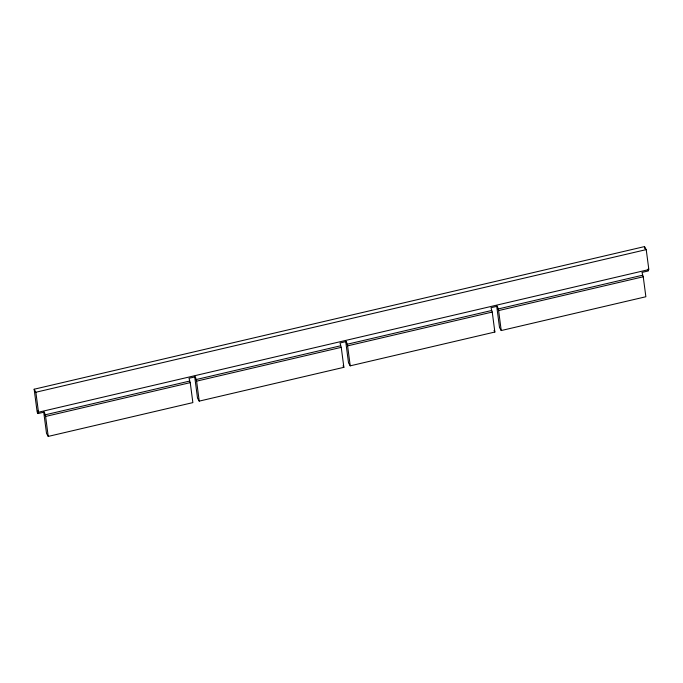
<?xml version="1.0" encoding="UTF-8"?>
<svg xmlns="http://www.w3.org/2000/svg" width="683" height="683" viewBox="0 0 683 683"><rect width="100%" height="100%" fill="white"/><g stroke="black" fill="none" stroke-linecap="round" stroke-linejoin="round"><path stroke-width="1.02" d="M38.009 413.565L37.155 412.054L34.15 389.225L644.513 246.589L646.22 249.611L648.85 269.58L38.487 412.225L37.633 410.714L38.009 413.565L44.369 412.08L45.599 416.442L48.228 436.411L192.871 402.611L190.241 382.642L189.012 378.271L195.372 376.785L196.602 381.157L199.223 401.126L343.873 367.326L341.244 347.348L340.014 342.986L346.366 341.5L347.596 345.863L350.225 365.84L494.868 332.032L492.238 312.063L491.009 307.7L497.369 306.215L498.599 310.577L501.228 330.546L645.87 296.746L643.241 276.769L642.011 272.406L648.372 270.92L648.124 269.017M34.15 389.225L35.858 392.247L646.22 249.611M44.745 414.931L189.387 381.131M195.748 379.646L340.39 345.837M346.742 344.352L491.384 310.552M497.745 309.066L642.387 275.258M45.599 416.442L190.241 382.642M196.602 381.157L341.244 347.348M347.596 345.863L492.238 312.063M498.599 310.577L643.241 276.769M501.228 330.546L499.521 327.524L496.652 305.736M494.014 330.521L494.868 332.032M350.225 365.84L348.518 362.818L345.649 341.03M343.02 365.815L343.873 367.326M199.223 401.126L197.515 398.104L194.655 376.316M48.228 436.411L46.521 433.389L43.652 411.601M644.513 246.589L644.786 248.663M35.858 392.247L38.487 412.225"/></g></svg>
